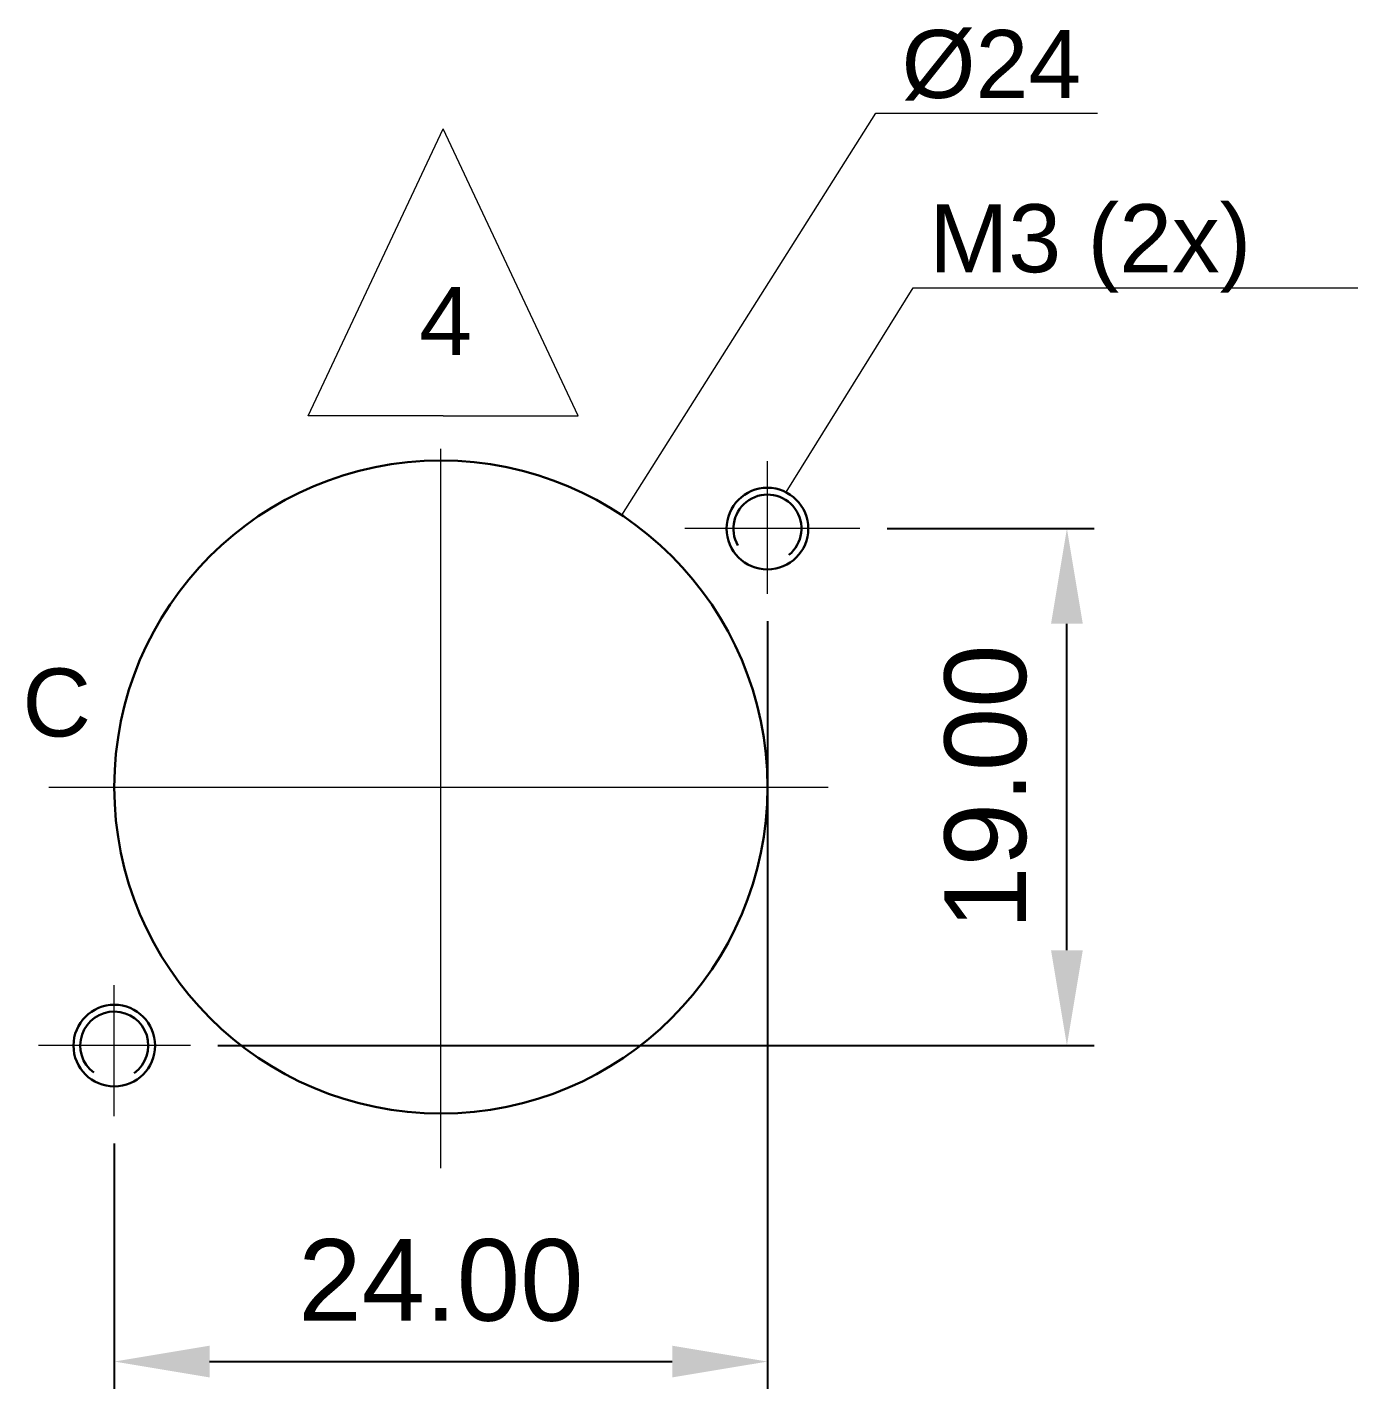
# Model space of a CAD drawing. Extents: x 20 to 957, y -67 to 697.
# Drawn here: x 246.9 to 295.8, y 21 to 71 of the extents above; entities that cross this region are included whole.
import ezdxf
from ezdxf.enums import TextEntityAlignment as Align

# ---------------------------------------------------------------- set-up
doc = ezdxf.new("R2010")
doc.units = 0
doc.header["$MEASUREMENT"] = 0
doc.layers.get('0').update_dxf_attribs({"linetype": 'CONTINUOUS'})
doc.layers.get('DEFPOINTS').update_dxf_attribs({"linetype": 'CONTINUOUS'})
doc.layers.add('DIM', color=1, linetype='CONTINUOUS', lineweight=13)
doc.layers.add('EMNE', color=3, linetype='CONTINUOUS', lineweight=30)
doc.styles.get("Standard").update_dxf_attribs({"font": 'ARIAL.TTF'})
doc.dimstyles.get("Standard").update_dxf_attribs({"dimtxt": 0.18, "dimasz": 0.18, "dimexe": 0.18, "dimexo": 0.0625, "dimgap": 0.09, "dimtad": 0, "dimtih": 1, "dimtoh": 1, "dimdec": 4, "dimzin": 0, "dimdsep": 46, "dimtxsty": 'Standard', "dimcen": 0.09, "dimadec": 0, "dimazin": 0, "dimtfac": 1, "dimtdec": 4, "dimtofl": 0, "dimtmove": 0, "dimatfit": 3, "dimfxl": 0, "dimtolj": 1, "dimtzin": 0, "dimarcsym": 0})

# ---------------------------------------------------------------- blocks, each defined once
blk = doc.blocks.new('*D77')
at = {"color": 0, "linetype": 'ByBlock'}
for p, q in [((274.127, 49.209), (274.127, 20.995)), ((250.127, 30.009), (250.127, 20.995)), ((253.627, 21.995), (270.627, 21.995))]:
    blk.add_line(p, q, dxfattribs=at)
for points in [[(253.627, 22.579), (253.627, 21.412), (250.127, 21.995)], [(270.627, 22.579), (270.627, 21.412), (274.127, 21.995)]]:
    blk.add_solid(points, dxfattribs=at)
at = {"layer": 'DEFPOINTS', "color": 0, "linetype": 'ByBlock'}
for p in [(274.127, 50.209), (250.127, 31.009), (274.127, 21.995)]:
    blk.add_point(p, dxfattribs=at)
at = {"color": 0, "linetype": 'ByBlock'}
blk.add_text('24.00', height=3, dxfattribs=at).set_placement((262.127, 24.995), align=Align.MIDDLE_CENTER)
blk = doc.blocks.new('*D78')
at = {"color": 0, "linetype": 'ByBlock'}
for p, q in [((278.527, 52.609), (286.131, 52.609)), ((285.131, 37.109), (285.131, 49.109)), ((253.927, 33.609), (286.131, 33.609))]:
    blk.add_line(p, q, dxfattribs=at)
for points in [[(284.548, 49.109), (285.715, 49.109), (285.131, 52.609)], [(284.548, 37.109), (285.715, 37.109), (285.131, 33.609)]]:
    blk.add_solid(points, dxfattribs=at)
at = {"layer": 'DEFPOINTS', "color": 0, "linetype": 'ByBlock'}
for p in [(277.527, 52.609), (285.131, 52.609), (252.927, 33.609)]:
    blk.add_point(p, dxfattribs=at)
at = {"color": 0, "linetype": 'ByBlock'}
blk.add_text('19.00', height=3, rotation=90, dxfattribs=at).set_placement((282.131, 43.109), align=Align.MIDDLE_CENTER)

msp = doc.modelspace()

# ---------------------------------------------------------------- linework, layer by layer
at = {"layer": 'DIM'}
for p, q in [((268.77731, 53.09748), (278.11283, 67.88083)), ((278.11283, 67.88083), (286.25626, 67.88083)), ((257.25343, 56.75845), (262.21382, 67.2953)), ((267.17421, 56.75845), (262.21382, 67.2953)), ((274.8139, 53.94227), (279.47699, 61.4522)), ((279.47699, 61.4522), (295.81849, 61.4522)), ((262.21382, 56.75845), (257.25343, 56.75845)), ((262.21382, 56.75845), (267.17421, 56.75845)), ((262.12718, 29.1087), (262.12718, 55.53966)), ((274.12718, 50.2087), (274.12718, 55.08847)), ((277.52718, 52.6087), (271.09287, 52.6087)), ((247.72718, 43.1087), (276.3589, 43.1087)), ((250.12718, 31.0087), (250.12718, 35.8254)), ((252.92718, 33.6087), (247.34482, 33.6087))]:
    msp.add_line(p, q, dxfattribs=at)
at = {"layer": 'EMNE'}
for centre, radius in [((262.12718, 43.1087), 12), ((274.12718, 52.6087), 1.5), ((250.12718, 33.6087), 1.5)]:
    msp.add_circle(centre, radius, dxfattribs=at)
for centre, start, end in [((274.12718, 52.6087), 309.074042, 209.993019), ((250.12718, 33.6087), 306.033382, 232.796563)]:
    msp.add_arc(centre, 1.25, start, end, dxfattribs=at)

# ---------------------------------------------------------------- texts
at = {"layer": 'DIM'}
for s, p in [('Ø24', (279.05646, 68.43314)), ('M3 (2x)', (280.06893, 62.02909)), ('4', (261.33212, 58.98232)), ('C', (246.75109, 44.96805))]:
    msp.add_text(s, height=2.5, dxfattribs=at).set_placement(p)

# ---------------------------------------------------------------- dimensions: what is measured, and where the dimension line sits
dim = msp.add_linear_dim(base=(285.13129, 52.6087), p1=(252.92718, 33.6087), p2=(277.52718, 52.6087), angle=90, dimstyle='Standard', dxfattribs=at)
dim.commit()
dim.dimension.update_dxf_attribs({"geometry": '*D78', "text_midpoint": (282.13129, 43.1087)})
dim = msp.add_linear_dim(base=(274.12718, 21.99532), p1=(250.12718, 31.0087), p2=(274.12718, 50.2087), dimstyle='Standard', dxfattribs=at)
dim.commit()
dim.dimension.update_dxf_attribs({"geometry": '*D77', "text_midpoint": (262.12718, 24.99532)})

doc.saveas('drawing.dxf')
